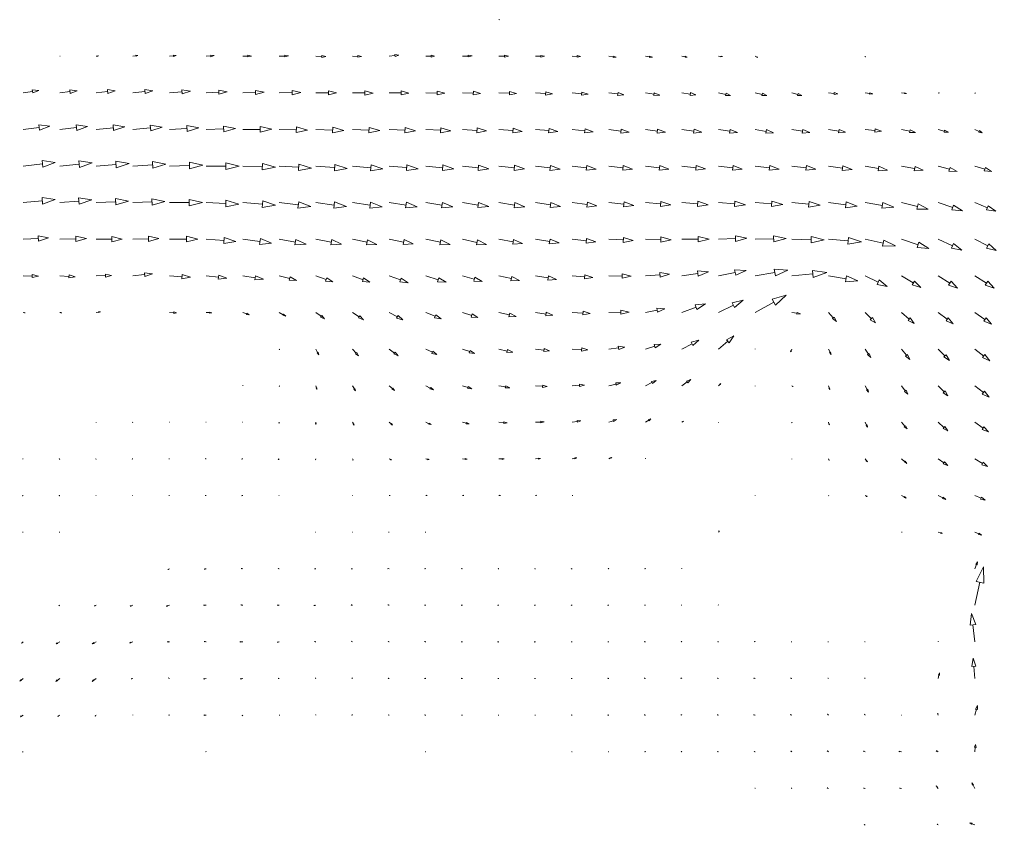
# Model space of a CAD drawing. Extents: x 64425 to 71228, y 9509 to 12475.
# Drawn here: x 66198 to 66865, y 11925 to 12475 of the extents above; entities that cross this region are included whole.
import ezdxf

# ---------------------------------------------------------------- set-up
doc = ezdxf.new("R2010")
doc.units = 0
doc.header["$MEASUREMENT"] = 0
doc.layers.get('0').update_dxf_attribs({"linetype": 'CONTINUOUS'})
doc.layers.add('vecors', color=7, linetype='CONTINUOUS', lineweight=13, true_color=0x0000d1)

# ---------------------------------------------------------------- blocks, each defined once
blk = doc.blocks.new('VECTOR')
at = {"color": 0}
for points in [[(0, 0, 0), (0.6, 0, 0)], [(1, 0, 0), (0.6, -0.1, 0), (0.6, 0.1, 0), (1, 0, 0)]]:
    blk.add_polyline3d(points, dxfattribs=at)

msp = doc.modelspace()

# ---------------------------------------------------------------- block references
at = {"layer": 'vecors'}
for p, xscale, yscale, rotation in [((66525, 12475), 0.456466174294, 0.456466174294, 349.5976787532), ((66225, 12450), 0.265501918693, 0.265501918693, 11.4665814414), ((66250, 12450), 1.61232054617, 1.61232054617, 8.05276122627), ((66275, 12450), 3.50748917427, 3.50748917427, 8.526512357949999), ((66300, 12450), 4.63973097786, 4.63973097786, 6.93165615513), ((66325, 12450), 5.40167401309, 5.40167401309, 4.13311066972), ((66350, 12450), 5.899244384530001, 5.899244384530001, 1.39742551202), ((66375, 12450), 6.22368701676, 6.22368701676, 1.88963861546), ((66400, 12450), 6.69740884211, 6.69740884211, 358.12149778388), ((66425, 12450), 6.07354278548, 6.07354278548, 357.89843355542), ((66450, 12450), 6.636861429680001, 6.636861429680001, 5.97163895977), ((66475, 12450), 6.03610763048, 6.03610763048, 0.180741819217), ((66500, 12450), 6.68050465138, 6.68050465138, 2.129334551229999), ((66525, 12450), 6.39842300244, 6.39842300244, 359.895988521551), ((66550, 12450), 6.120648187560001, 6.120648187560001, 359.9203240308198), ((66575, 12450), 5.72041451982, 5.72041451982, 357.14376375798), ((66600, 12450), 5.17400179745, 5.17400179745, 353.08531490446), ((66625, 12450), 4.79326592893, 4.79326592893, 352.35462856732), ((66650, 12450), 3.60147186185, 3.60147186185, 350.6442686987), ((66675, 12450), 2.72558412239, 2.72558412239, 355.2194353235701), ((66700, 12450), 1.74520476846, 1.74520476846, 333.1547487714), ((66775, 12450), 0.5701296392890001, 0.5701296392890001, 296.8094085985), ((66200, 12425), 10.7953684248, 10.7953684248, 8.50396327179), ((66225, 12425), 11.9116321254, 11.9116321254, 6.41634846662), ((66250, 12425), 12.8882004456, 12.8882004456, 6.573059004219999), ((66275, 12425), 13.7729707136, 13.7729707136, 5.792517285480001), ((66300, 12425), 14.4425573402, 14.4425573402, 4.69757295681), ((66325, 12425), 14.4331573505, 14.4331573505, 2.77100693995), ((66350, 12425), 14.6412583916, 14.6412583916, 1.54951110816), ((66375, 12425), 14.5890961952, 14.5890961952, 1.04056454683), ((66400, 12425), 14.1352349156, 14.1352349156, 359.646521353302), ((66425, 12425), 13.9906885493, 13.9906885493, 359.26444757912), ((66450, 12425), 13.5288560526, 13.5288560526, 359.490437429847), ((66475, 12425), 13.1391139076, 13.1391139076, 359.007997914203), ((66500, 12425), 12.4867224978, 12.4867224978, 358.32963360574), ((66525, 12425), 12.0797078423, 12.0797078423, 358.12676952674), ((66550, 12425), 11.4865204071, 11.4865204071, 356.48451995257), ((66575, 12425), 10.9689489912, 10.9689489912, 354.98625593719), ((66600, 12425), 10.3992667219, 10.3992667219, 352.96832066591), ((66625, 12425), 9.97929569117, 9.97929569117, 351.19469311491), ((66650, 12425), 9.4701434312, 9.4701434312, 351.94382847208), ((66675, 12425), 8.40968366802, 8.40968366802, 347.4810929276), ((66700, 12425), 8.045974180410001, 8.045974180410001, 347.1676774539), ((66725, 12425), 7.20725215292, 7.20725215292, 344.6778438668), ((66750, 12425), 6.52764290396, 6.52764290396, 354.18325598732), ((66775, 12425), 5.35063285485, 5.35063285485, 352.27900591118), ((66800, 12425), 3.23519147554, 3.23519147554, 353.46724801115), ((66825, 12425), 0.730360643827, 0.730360643827, 340.9770665384), ((66850, 12425), 0.468672910235, 0.468672910235, 324.344907385), ((66200, 12400), 18.3669458442, 18.3669458442, 7.33617571463), ((66225, 12400), 19.1036886051, 19.1036886051, 6.35819416473), ((66250, 12400), 19.4869522349, 19.4869522349, 5.493629860509999), ((66275, 12400), 20.0591568935, 20.0591568935, 4.72600179991), ((66300, 12400), 19.9745483306, 19.9745483306, 3.206150619620001), ((66325, 12400), 20.0028518132, 20.0028518132, 1.57742945627), ((66350, 12400), 19.9833142448, 19.9833142448, 0.231036223579), ((66375, 12400), 19.3374452281, 19.3374452281, 358.74970077331), ((66400, 12400), 19.0584104365, 19.0584104365, 357.71705313327), ((66425, 12400), 18.7476188664, 18.7476188664, 357.7163602515901), ((66450, 12400), 18.0729691727, 18.0729691727, 357.25851280479), ((66475, 12400), 17.1133368128, 17.1133368128, 356.78388151441), ((66500, 12400), 16.5546004965, 16.5546004965, 356.35928903787), ((66525, 12400), 15.8812477566, 15.8812477566, 355.24971317227), ((66550, 12400), 15.1665594206, 15.1665594206, 354.86487657271), ((66575, 12400), 14.5067432588, 14.5067432588, 353.55721723148), ((66600, 12400), 14.0137073965, 14.0137073965, 352.45321803872), ((66625, 12400), 13.7762568602, 13.7762568602, 351.96849834387), ((66650, 12400), 13.656229032, 13.656229032, 351.96958531409), ((66675, 12400), 12.9673341025, 12.9673341025, 351.04998213827), ((66700, 12400), 12.8034236551, 12.8034236551, 349.7529925089), ((66725, 12400), 12.4817747847, 12.4817747847, 350.59312397309), ((66750, 12400), 11.9021099552, 11.9021099552, 350.9080897447899), ((66775, 12400), 11.2745106238, 11.2745106238, 354.36532462974), ((66800, 12400), 9.69676310275, 9.69676310275, 347.8534671874), ((66825, 12400), 7.1805836558, 7.1805836558, 344.1555966123), ((66850, 12400), 5.42212488755, 5.42212488755, 336.0118841484), ((66200, 12375), 22.1245444533, 22.1245444533, 6.432857770840001), ((66225, 12375), 22.3804645371, 22.3804645371, 5.52225722668), ((66250, 12375), 22.5116763641, 22.5116763641, 4.59868374882), ((66275, 12375), 22.6216583088, 22.6216583088, 3.374543318050001), ((66300, 12375), 22.6800658538, 22.6800658538, 1.55867899649), ((66325, 12375), 22.5365219942, 22.5365219942, 359.645452835898), ((66350, 12375), 22.3404539694, 22.3404539694, 358.1091438645699), ((66375, 12375), 22.0032048793, 22.0032048793, 356.51300757563), ((66400, 12375), 21.389239451, 21.389239451, 355.22206326339), ((66425, 12375), 20.8221074018, 20.8221074018, 354.6762073783401), ((66450, 12375), 20.0046331008, 20.0046331008, 354.72704010361), ((66475, 12375), 19.326006541, 19.326006541, 354.43136521244), ((66500, 12375), 18.2922950865, 18.2922950865, 353.78994944822), ((66525, 12375), 17.6376675269, 17.6376675269, 353.58349909794), ((66550, 12375), 16.8423316565, 16.8423316565, 352.67118639913), ((66575, 12375), 16.5184818764, 16.5184818764, 352.5383402364), ((66600, 12375), 16.3088465431, 16.3088465431, 352.5404468111699), ((66625, 12375), 16.1666255895, 16.1666255895, 352.64112369411), ((66650, 12375), 16.1063138762, 16.1063138762, 352.93172928887), ((66675, 12375), 16.2527784015, 16.2527784015, 352.45991164023), ((66700, 12375), 16.397670871, 16.397670871, 352.66903123152), ((66725, 12375), 16.4793301106, 16.4793301106, 352.7029447452201), ((66750, 12375), 16.2873288964, 16.2873288964, 351.51369998026), ((66775, 12375), 15.6791957028, 15.6791957028, 349.8568534365), ((66800, 12375), 15.076654998, 15.076654998, 348.836531548), ((66825, 12375), 13.4055460163, 13.4055460163, 343.8086407009), ((66850, 12375), 11.9572996876, 11.9572996876, 342.1777897234), ((66200, 12350), 21.9795577091, 21.9795577091, 5.332654235730001), ((66225, 12350), 21.9448837382, 21.9448837382, 4.73206150106), ((66250, 12350), 21.9786243468, 21.9786243468, 2.820598828839999), ((66275, 12350), 21.8685777926, 21.8685777926, 2.19935251605), ((66300, 12350), 22.4343236304, 22.4343236304, 0.0241619988118), ((66325, 12350), 22.4563585172, 22.4563585172, 357.45783183031), ((66350, 12350), 22.5122745502, 22.5122745502, 355.71138554496), ((66375, 12350), 21.7536928775, 21.7536928775, 353.30510673407), ((66400, 12350), 21.0052088359, 21.0052088359, 352.58503433689), ((66425, 12350), 20.3168213097, 20.3168213097, 352.19471181508), ((66450, 12350), 19.4117147161, 19.4117147161, 351.61001143216), ((66475, 12350), 18.6435511229, 18.6435511229, 351.46008193696), ((66500, 12350), 18.2780479532, 18.2780479532, 351.54366690992), ((66525, 12350), 17.8277390878, 17.8277390878, 350.92453039508), ((66550, 12350), 17.2976731992, 17.2976731992, 351.56358842704), ((66575, 12350), 17.0715302319, 17.0715302319, 352.49099983968), ((66600, 12350), 17.1281397017, 17.1281397017, 353.69635048849), ((66625, 12350), 17.3935683192, 17.3935683192, 355.07189164423), ((66650, 12350), 17.9096826798, 17.9096826798, 355.2833013099601), ((66675, 12350), 18.4270141792, 18.4270141792, 355.69638201981), ((66700, 12350), 18.9282259107, 18.9282259107, 355.89238011987), ((66725, 12350), 19.5123517943, 19.5123517943, 354.65801778323), ((66750, 12350), 19.8452082529, 19.8452082529, 352.78393560658), ((66775, 12350), 19.9814131728, 19.9814131728, 351.12071277762), ((66800, 12350), 18.73217095, 18.73217095, 346.3693507114), ((66825, 12350), 17.4209735236, 17.4209735236, 341.4873192968), ((66850, 12350), 15.429481538, 15.429481538, 337.6718027983), ((66200, 12325), 17.4155605997, 17.4155605997, 2.85148543438), ((66225, 12325), 18.322134646, 18.322134646, 1.39546754716), ((66250, 12325), 17.7669396656, 17.7669396656, 0.148880440136), ((66275, 12325), 17.6582759043, 17.6582759043, 1.53464687123), ((66300, 12325), 19.281707671, 19.281707671, 0.436979216849), ((66325, 12325), 20.4121903784, 20.4121903784, 355.96343492782), ((66350, 12325), 19.7876661487, 19.7876661487, 352.48753309526), ((66375, 12325), 18.50390167, 18.50390167, 349.8884521606), ((66400, 12325), 17.8010819231, 17.8010819231, 349.3214582163), ((66425, 12325), 16.9075773863, 16.9075773863, 348.0737282147001), ((66450, 12325), 16.7352077755, 16.7352077755, 349.1300405304), ((66475, 12325), 17.0166123897, 17.0166123897, 348.1241048581), ((66500, 12325), 16.9005682598, 16.9005682598, 347.8002756479), ((66525, 12325), 16.4283925985, 16.4283925985, 349.5591166981), ((66550, 12325), 16.2766601036, 16.2766601036, 351.02248296868), ((66575, 12325), 16.2647583731, 16.2647583731, 353.83826902624), ((66600, 12325), 16.678533148, 16.678533148, 357.15554586408), ((66625, 12325), 17.551137635, 17.551137635, 358.92332383383), ((66650, 12325), 18.5117372258, 18.5117372258, 359.899289221988), ((66675, 12325), 19.273552069, 19.273552069, 2.44853159685), ((66700, 12325), 21.0465221447, 21.0465221447, 1.5557828482), ((66725, 12325), 22.0916954734, 22.0916954734, 358.77200347176), ((66750, 12325), 22.6689616986, 22.6689616986, 355.2773282389), ((66775, 12325), 21.2615534363, 21.2615534363, 347.7516025427), ((66800, 12325), 19.7353105891, 19.7353105891, 341.0203519518), ((66825, 12325), 17.741050522, 17.741050522, 335.5111092301), ((66850, 12325), 16.5442211785, 16.5442211785, 332.4677666273), ((66275, 12300), 13.4536912294, 13.4536912294, 5.991572995110001), ((66625, 12300), 16.5990403839, 16.5990403839, 3.885848936880001), ((66650, 12300), 18.3247296542, 18.3247296542, 8.58169952583), ((66675, 12300), 19.2262395561, 19.2262395561, 11.2646761708), ((66700, 12300), 22.7018397886, 22.7018397886, 9.608016743210001), ((66725, 12300), 24.060373935, 24.060373935, 5.43601841535), ((66750, 12300), 20.3932888571, 20.3932888571, 350.30478587264), ((66200, 12300), 10.4149834427, 10.4149834427, 358.32015906735), ((66225, 12300), 10.5312420295, 10.5312420295, 356.38627457697), ((66250, 12300), 10.3427898474, 10.3427898474, 1.78578230754), ((66300, 12300), 14.3956367931, 14.3956367931, 356.32032094578), ((66325, 12300), 14.2118695305, 14.2118695305, 353.89759538796), ((66350, 12300), 14.3868428691, 14.3868428691, 350.77832778603), ((66375, 12300), 12.2204775012, 12.2204775012, 345.3171467391), ((66400, 12300), 12.3375682654, 12.3375682654, 340.7472668465001), ((66425, 12300), 12.7049947552, 12.7049947552, 339.6546480254), ((66450, 12300), 13.7376707056, 13.7376707056, 340.1284796371), ((66475, 12300), 14.6465855055, 14.6465855055, 342.5378970839), ((66500, 12300), 14.0720969535, 14.0720969535, 344.1213772065), ((66525, 12300), 14.4638433475, 14.4638433475, 347.2533093453001), ((66550, 12300), 14.4590909659, 14.4590909659, 350.4490115107801), ((66575, 12300), 14.2485749987, 14.2485749987, 355.2781210991), ((66600, 12300), 15.3852969764, 15.3852969764, 359.387474971943), ((66775, 12300), 16.6797772608, 16.6797772608, 334.6069342892999), ((66800, 12300), 15.4306190203, 15.4306190203, 328.569142933), ((66825, 12300), 15.6301725226, 15.6301725226, 327.9554248187), ((66850, 12300), 15.6577041733, 15.6577041733, 327.5695630311), ((66700, 12275), 24.172214625, 24.172214625, 29.0874959704), ((66650, 12275), 17.0524416814, 17.0524416814, 20.3256258752), ((66675, 12275), 18.7541703708, 18.7541703708, 26.3486308759), ((66200, 12275), 1.54736398376, 1.54736398376, 349.3875664243999), ((66225, 12275), 1.43675712051, 1.43675712051, 352.26942786998), ((66250, 12275), 2.98311803573, 2.98311803573, 8.341868367769997), ((66300, 12275), 4.858221959630001, 4.858221959630001, 357.24806020346), ((66325, 12275), 3.88189516623, 3.88189516623, 357.5411194893001), ((66350, 12275), 4.77521435689, 4.77521435689, 340.181551206), ((66375, 12275), 5.08704559945, 5.08704559945, 330.3813952822), ((66400, 12275), 7.34352967832, 7.34352967832, 324.0963007979), ((66425, 12275), 9.01079148971, 9.01079148971, 326.5676698965), ((66450, 12275), 10.5571557901, 10.5571557901, 331.9555719726), ((66475, 12275), 11.4931461526, 11.4931461526, 337.5749792503), ((66500, 12275), 11.2185454691, 11.2185454691, 342.0882258232), ((66525, 12275), 12.1572767515, 12.1572767515, 346.3560785825), ((66550, 12275), 12.030972831, 12.030972831, 351.3441608003), ((66575, 12275), 12.3150625685, 12.3150625685, 356.49035883041), ((66600, 12275), 13.8123777818, 13.8123777818, 1.30341274983), ((66625, 12275), 13.6130715179, 13.6130715179, 10.5811905393), ((66725, 12275), 6.108355123230001, 6.108355123230001, 351.29481933301), ((66750, 12275), 8.24777169841, 8.24777169841, 312.1009158853), ((66775, 12275), 10.0516678293, 10.0516678293, 315.5746576597), ((66800, 12275), 11.4010934871, 11.4010934871, 318.4298418432), ((66825, 12275), 12.7613438781, 12.7613438781, 322.9501963172), ((66850, 12275), 13.9270978805, 13.9270978805, 325.2427715933), ((66650, 12250), 12.9057573922, 12.9057573922, 27.852190369), ((66675, 12250), 13.7567823733, 13.7567823733, 40.5522533702), ((66375, 12250), 0.623070564102, 0.623070564102, 291.1882112922), ((66400, 12250), 4.32228968674, 4.32228968674, 296.6738075864), ((66425, 12250), 6.15656760554, 6.15656760554, 312.1119076527), ((66450, 12250), 7.70351413172, 7.70351413172, 323.7934381227), ((66475, 12250), 8.373593926939998, 8.373593926939998, 334.3454121587), ((66500, 12250), 8.863351799, 8.863351799, 340.712184349), ((66525, 12250), 9.74694650897, 9.74694650897, 346.9191606024), ((66550, 12250), 9.56800135321, 9.56800135321, 353.35953744066), ((66575, 12250), 10.770447421, 10.770447421, 357.10946582807), ((66600, 12250), 11.1172151151, 11.1172151151, 6.648034248420002), ((66625, 12250), 11.1446396386, 11.1446396386, 17.5876835293), ((66700, 12250), 0.211224504651, 0.211224504651, 116.039887311), ((66725, 12250), 2.0892431502, 2.0892431502, 246.682075058), ((66750, 12250), 4.140948599740001, 4.140948599740001, 297.4768817743), ((66775, 12250), 6.86344379759, 6.86344379759, 304.1734624493), ((66800, 12250), 9.03987434783, 9.03987434783, 308.686470411), ((66825, 12250), 10.8792740978, 10.8792740978, 314.7038042681), ((66850, 12250), 12.912061976, 12.912061976, 321.8021093407), ((66625, 12225), 8.240756775760001, 8.240756775760001, 25.6467845476), ((66650, 12225), 7.34990080013, 7.34990080013, 35.6866047522), ((66350, 12225), 0.265004346819, 0.265004346819, 29.3670820999), ((66375, 12225), 0.577556328106, 0.577556328106, 284.5955612432), ((66400, 12225), 2.7374679309, 2.7374679309, 284.0150307612), ((66425, 12225), 4.03131053707, 4.03131053707, 301.5134001426001), ((66450, 12225), 5.03661590315, 5.03661590315, 318.0174557469), ((66475, 12225), 5.91753593679, 5.91753593679, 331.4688037688), ((66500, 12225), 6.754031460469999, 6.754031460469999, 342.0447252408), ((66525, 12225), 7.574603929069999, 7.574603929069999, 349.4919672385), ((66550, 12225), 8.037576229299999, 8.037576229299999, 355.19148764145), ((66575, 12225), 8.37168765042, 8.37168765042, 3.10329423342), ((66600, 12225), 8.44769761208, 8.44769761208, 12.6899989789), ((66675, 12225), 2.25567462345, 2.25567462345, 44.1411490033), ((66700, 12225), 0.264589718881, 0.264589718881, 280.702086921), ((66725, 12225), 1.0474488214, 1.0474488214, 324.3114519432), ((66750, 12225), 2.69613817502, 2.69613817502, 291.8327250408), ((66775, 12225), 4.98116786341, 4.98116786341, 298.2181162398), ((66800, 12225), 7.186103836719999, 7.186103836719999, 305.024626784), ((66825, 12225), 9.52849241913, 9.52849241913, 313.8040301612), ((66850, 12225), 12.6008492644, 12.6008492644, 320.9624394866), ((66600, 12200), 5.516262804709999, 5.516262804709999, 19.3348227127), ((66625, 12200), 4.429900200990001, 4.429900200990001, 32.094679988), ((66250, 12200), 0.218905879728, 0.218905879728, 202.203542115), ((66275, 12200), 0.333377953653, 0.333377953653, 196.833579994), ((66300, 12200), 0.278450955943, 0.278450955943, 175.593897817), ((66325, 12200), 0.238283241091, 0.238283241091, 126.290881592), ((66350, 12200), 0.214220104342, 0.214220104342, 126.996703624), ((66375, 12200), 0.662532279471, 0.662532279471, 243.732820511), ((66400, 12200), 1.51708008594, 1.51708008594, 264.1103230847), ((66425, 12200), 2.19455217169, 2.19455217169, 297.1295051666), ((66450, 12200), 2.99912865197, 2.99912865197, 320.184948439), ((66475, 12200), 3.928324402109999, 3.928324402109999, 336.3641319269), ((66500, 12200), 4.82821415891, 4.82821415891, 346.8322640835), ((66525, 12200), 5.60314641931, 5.60314641931, 356.14867595384), ((66550, 12200), 5.947606917409999, 5.947606917409999, 2.362769434890001), ((66575, 12200), 5.90850000891, 5.90850000891, 9.05878087312), ((66650, 12200), 1.35883679471, 1.35883679471, 37.72970107579999), ((66675, 12200), 0.245486380766, 0.245486380766, 241.690651003), ((66725, 12200), 0.297254132146, 0.297254132146, 297.8395732613), ((66750, 12200), 1.92936432873, 1.92936432873, 289.2146250126), ((66775, 12200), 3.68998695024, 3.68998695024, 298.475258679), ((66800, 12200), 5.86630004943, 5.86630004943, 308.9403683337), ((66825, 12200), 8.8123343868, 8.8123343868, 317.885083505), ((66850, 12200), 11.4234103536, 11.4234103536, 324.5403575069), ((66200, 12175), 0.265149728028, 0.265149728028, 197.254658271), ((66225, 12175), 0.383122211209, 0.383122211209, 200.721470096), ((66250, 12175), 0.462177030129, 0.462177030129, 200.27258911), ((66275, 12175), 0.411106720268, 0.411106720268, 188.952798724), ((66300, 12175), 0.392172462457, 0.392172462457, 165.934988405), ((66325, 12175), 0.479458745868, 0.479458745868, 158.096527461), ((66350, 12175), 0.692060296652, 0.692060296652, 183.192448405), ((66375, 12175), 0.848093356858, 0.848093356858, 212.473968375), ((66400, 12175), 0.79817792639, 0.79817792639, 242.466637364), ((66425, 12175), 0.9628089352320001, 0.9628089352320001, 300.6069135027), ((66450, 12175), 1.64906103927, 1.64906103927, 335.0317099975), ((66475, 12175), 2.44265917749, 2.44265917749, 347.9394993364), ((66500, 12175), 3.20916559908, 3.20916559908, 355.97012759728), ((66525, 12175), 3.494203977, 3.494203977, 359.834605474615), ((66550, 12175), 3.46780929956, 3.46780929956, 4.62260507844), ((66575, 12175), 3.17237789286, 3.17237789286, 13.3590095793), ((66600, 12175), 2.26387625962, 2.26387625962, 26.735447654), ((66625, 12175), 0.469239183036, 0.469239183036, 49.2842933789), ((66725, 12175), 0.212010302539, 0.212010302539, 265.7741508453), ((66750, 12175), 1.23923816572, 1.23923816572, 293.0609212525), ((66775, 12175), 2.68479603989, 2.68479603989, 310.7767482417), ((66800, 12175), 4.850069996469999, 4.850069996469999, 318.9981401052), ((66825, 12175), 7.888874833310001, 7.888874833310001, 325.4698912857), ((66850, 12175), 10.1469645426, 10.1469645426, 328.697664871), ((66200, 12150), 0.455578195857, 0.455578195857, 200.317723087), ((66225, 12150), 0.470036306624, 0.470036306624, 201.804848145), ((66250, 12150), 0.383250576854, 0.383250576854, 194.99811229), ((66275, 12150), 0.349676296846, 0.349676296846, 185.162683253), ((66300, 12150), 0.436036266203, 0.436036266203, 178.959723817), ((66325, 12150), 0.6159827825909999, 0.6159827825909999, 183.571330011), ((66350, 12150), 0.64083380173, 0.64083380173, 189.031368896), ((66375, 12150), 0.428501248583, 0.428501248583, 192.624355502), ((66425, 12150), 0.274517364986, 0.274517364986, 344.5116544962), ((66450, 12150), 0.6462257861540001, 0.6462257861540001, 0.792760759912), ((66475, 12150), 0.893345024995, 0.893345024995, 3.89159295172), ((66500, 12150), 0.963673863714, 0.963673863714, 2.58539322992), ((66525, 12150), 0.955654799953, 0.955654799953, 3.27702596818), ((66550, 12150), 0.7119232581430001, 0.7119232581430001, 6.36330252232), ((66575, 12150), 0.356251877043, 0.356251877043, 3.755881055380001), ((66700, 12150), 0.325420126656, 0.325420126656, 76.6332071041), ((66750, 12150), 0.503826934127, 0.503826934127, 321.6083784735), ((66775, 12150), 1.71774481154, 1.71774481154, 334.3216975091), ((66800, 12150), 3.59080398941, 3.59080398941, 330.041580005), ((66825, 12150), 5.86498529929, 5.86498529929, 332.2089469401), ((66850, 12150), 7.79508618331, 7.79508618331, 335.9155498583), ((66200, 12125), 0.38575994088, 0.38575994088, 201.18241322), ((66225, 12125), 0.273567074607, 0.273567074607, 198.64655338), ((66400, 12125), 0.24156046088, 0.24156046088, 192.964020761), ((66425, 12125), 0.210188995034, 0.210188995034, 197.639274061), ((66450, 12125), 0.390807896719, 0.390807896719, 195.171098488), ((66475, 12125), 0.298745500041, 0.298745500041, 184.474154681), ((66675, 12125), 0.966634125717, 0.966634125717, 60.9224663853), ((66800, 12125), 0.436399451458, 0.436399451458, 340.0398094861), ((66825, 12125), 2.79506314212, 2.79506314212, 339.7980385474), ((66850, 12125), 4.901358853380001, 4.901358853380001, 335.3456378501), ((66850, 12075), 26.824104088, 26.824104088, 77.50734833060001), ((66850, 12100), 4.959173069669999, 4.959173069669999, 68.6248275085), ((66300, 12100), 1.34411575885, 1.34411575885, 209.202218534), ((66325, 12100), 1.3040625256, 1.3040625256, 189.394622173), ((66350, 12100), 0.959502854526, 0.959502854526, 175.764317454), ((66375, 12100), 0.8349841028, 0.8349841028, 175.166853976), ((66400, 12100), 0.9896562637, 0.9896562637, 184.615218488), ((66425, 12100), 1.01670972633, 1.01670972633, 187.389657881), ((66450, 12100), 0.962749120053, 0.962749120053, 176.051167173), ((66475, 12100), 0.609658949695, 0.609658949695, 173.206583073), ((66500, 12100), 0.4862697264019999, 0.4862697264019999, 172.526934966), ((66525, 12100), 0.564706196064, 0.564706196064, 177.120349596), ((66550, 12100), 0.465865136094, 0.465865136094, 176.8706994809999), ((66575, 12100), 0.584348755867, 0.584348755867, 179.781632556), ((66600, 12100), 0.390280595906, 0.390280595906, 167.27010077), ((66625, 12100), 0.346774155667, 0.346774155667, 171.681137996), ((66650, 12100), 0.369874954978, 0.369874954978, 162.526992522), ((66225, 12075), 0.641505966215, 0.641505966215, 204.344216859), ((66250, 12075), 1.39190767839, 1.39190767839, 191.202154865), ((66275, 12075), 2.03208307323, 2.03208307323, 198.507207412), ((66300, 12075), 2.43840052673, 2.43840052673, 193.71311798), ((66325, 12075), 1.75379679008, 1.75379679008, 178.055972691), ((66350, 12075), 1.38684921615, 1.38684921615, 169.464021665), ((66375, 12075), 1.36596789812, 1.36596789812, 177.513453085), ((66400, 12075), 1.41151198738, 1.41151198738, 185.130521217), ((66425, 12075), 1.0390124289, 1.0390124289, 167.94267015), ((66450, 12075), 0.928252901123, 0.928252901123, 159.951738945), ((66475, 12075), 0.7649973749, 0.7649973749, 166.395896569), ((66500, 12075), 0.728972770739, 0.728972770739, 174.44497621), ((66525, 12075), 0.817245971723, 0.817245971723, 177.940516589), ((66550, 12075), 0.777379062989, 0.777379062989, 176.784318973), ((66575, 12075), 0.7231804461750001, 0.7231804461750001, 174.357823822), ((66600, 12075), 0.6408979403399999, 0.6408979403399999, 173.73105425), ((66625, 12075), 0.615603864952, 0.615603864952, 164.20729317), ((66650, 12075), 0.5102710020100001, 0.5102710020100001, 149.419048191), ((66675, 12075), 0.323750693733, 0.323750693733, 124.797244999), ((66850, 12050), 19.485490002, 19.485490002, 96.57012267040001), ((66200, 12050), 1.43531790762, 1.43531790762, 220.590625916), ((66225, 12050), 2.84638253584, 2.84638253584, 208.881632738), ((66250, 12050), 3.03985438151, 3.03985438151, 204.286355633), ((66275, 12050), 2.52273293456, 2.52273293456, 194.731494279), ((66300, 12050), 1.53642050231, 1.53642050231, 174.691503478), ((66325, 12050), 1.3198912431, 1.3198912431, 166.139682391), ((66350, 12050), 2.04507585192, 2.04507585192, 177.76159854), ((66375, 12050), 1.49590461695, 1.49590461695, 185.090937611), ((66400, 12050), 1.03771381108, 1.03771381108, 165.864209773), ((66425, 12050), 0.960810802489, 0.960810802489, 151.495337266), ((66450, 12050), 0.8434481356899999, 0.8434481356899999, 156.617778179), ((66475, 12050), 0.79754992493, 0.79754992493, 166.322934183), ((66500, 12050), 0.8105524295190001, 0.8105524295190001, 173.463834572), ((66525, 12050), 0.9235459352650001, 0.9235459352650001, 176.6508023), ((66550, 12050), 0.8878361415680001, 0.8878361415680001, 178.649254028), ((66575, 12050), 0.756556110529, 0.756556110529, 175.941429749), ((66600, 12050), 0.6799034045899999, 0.6799034045899999, 171.408106349), ((66625, 12050), 0.737319568441, 0.737319568441, 159.132880132), ((66650, 12050), 0.662528068665, 0.662528068665, 152.210643392), ((66675, 12050), 0.529350553342, 0.529350553342, 154.887196292), ((66700, 12050), 0.656653391925, 0.656653391925, 152.235502238), ((66725, 12050), 0.45341965749, 0.45341965749, 162.454610874), ((66750, 12050), 0.332218896127, 0.332218896127, 177.741445486), ((66775, 12050), 0.232655817218, 0.232655817218, 128.891850708), ((66825, 12050), 0.392559519343, 0.392559519343, 81.9341209745), ((66850, 12025), 13.8769138989, 13.8769138989, 94.29954892110001), ((66825, 12025), 3.91653426897, 3.91653426897, 77.194706602), ((66200, 12025), 2.9185323656, 2.9185323656, 220.369922645), ((66225, 12025), 3.40473893782, 3.40473893782, 217.596067488), ((66250, 12025), 3.442195099690001, 3.442195099690001, 214.6010478329999), ((66275, 12025), 1.14601596123, 1.14601596123, 189.406193134), ((66300, 12025), 0.9276487122050001, 0.9276487122050001, 150.969900054), ((66325, 12025), 1.89064543045, 1.89064543045, 188.695492867), ((66350, 12025), 1.83120486208, 1.83120486208, 188.893211495), ((66375, 12025), 0.698303147819, 0.698303147819, 171.799636171), ((66400, 12025), 0.567277426509, 0.567277426509, 133.606967973), ((66425, 12025), 0.659500490519, 0.659500490519, 144.610957045), ((66450, 12025), 0.789374911083, 0.789374911083, 165.519287473), ((66475, 12025), 0.7527978354029999, 0.7527978354029999, 171.750491287), ((66500, 12025), 0.777550476796, 0.777550476796, 171.8336664220001), ((66525, 12025), 0.805449846226, 0.805449846226, 176.045065509), ((66550, 12025), 0.7636381169959999, 0.7636381169959999, 176.540813455), ((66575, 12025), 0.665932221101, 0.665932221101, 173.883629415), ((66600, 12025), 0.661119014358, 0.661119014358, 164.212500178), ((66625, 12025), 0.81313636589, 0.81313636589, 162.886698491), ((66650, 12025), 0.761259067962, 0.761259067962, 162.964512156), ((66675, 12025), 0.804289123797, 0.804289123797, 159.871222698), ((66700, 12025), 1.03303260717, 1.03303260717, 163.550044293), ((66725, 12025), 0.851657821107, 0.851657821107, 163.633121831), ((66750, 12025), 0.5943966803399999, 0.5943966803399999, 144.801302249), ((66775, 12025), 0.481796203639, 0.481796203639, 112.153814849), ((66850, 12000), 6.88814303334, 6.88814303334, 74.0386990005), ((66200, 12000), 2.16565526371, 2.16565526371, 211.720233238), ((66225, 12000), 1.66865900207, 1.66865900207, 215.577485914), ((66250, 12000), 1.05003931619, 1.05003931619, 215.366808067), ((66275, 12000), 0.22165453485, 0.22165453485, 112.900062154), ((66300, 12000), 0.543293213417, 0.543293213417, 169.708476591), ((66325, 12000), 1.63082507261, 1.63082507261, 180.91670976), ((66350, 12000), 0.688544693592, 0.688544693592, 229.681252229), ((66375, 12000), 0.256019018798, 0.256019018798, 339.0214835711), ((66400, 12000), 0.330326501002, 0.330326501002, 131.397176274), ((66425, 12000), 0.409250776237, 0.409250776237, 158.88069837), ((66450, 12000), 0.479958717509, 0.479958717509, 170.311512142), ((66475, 12000), 0.524724110526, 0.524724110526, 172.182263742), ((66500, 12000), 0.546997277355, 0.546997277355, 179.150201062), ((66525, 12000), 0.514645222757, 0.514645222757, 177.529331958), ((66550, 12000), 0.457803623241, 0.457803623241, 173.617885292), ((66575, 12000), 0.478240191313, 0.478240191313, 167.110727707), ((66600, 12000), 0.568685613623, 0.568685613623, 169.525193329), ((66625, 12000), 0.74383862143, 0.74383862143, 169.163425451), ((66650, 12000), 0.737914616611, 0.737914616611, 166.465492874), ((66675, 12000), 0.979650874601, 0.979650874601, 165.825623881), ((66700, 12000), 1.0849795985, 1.0849795985, 167.580562111), ((66725, 12000), 0.942259369167, 0.942259369167, 156.47075329), ((66750, 12000), 0.878076757869, 0.878076757869, 126.345461934), ((66775, 12000), 0.768272629542, 0.768272629542, 114.611915969), ((66800, 12000), 0.224655404052, 0.224655404052, 177.66864364), ((66825, 12000), 1.25250158263, 1.25250158263, 109.957427679), ((66200, 11975), 0.399667006676, 0.399667006676, 216.178525969), ((66325, 11975), 0.218516783328, 0.218516783328, 129.254780976), ((66475, 11975), 0.238487375872, 0.238487375872, 169.612734698), ((66575, 11975), 0.222017455589, 0.222017455589, 167.360720556), ((66600, 11975), 0.287807643432, 0.287807643432, 173.606360521), ((66625, 11975), 0.414183543244, 0.414183543244, 167.045807213), ((66650, 11975), 0.512608997229, 0.512608997229, 169.340964646), ((66675, 11975), 0.754535783625, 0.754535783625, 170.770895926), ((66700, 11975), 0.795802520059, 0.795802520059, 167.029178271), ((66725, 11975), 0.801938345839, 0.801938345839, 143.968543457), ((66750, 11975), 1.00973512462, 1.00973512462, 140.964368023), ((66775, 11975), 1.18217484172, 1.18217484172, 158.8863691), ((66800, 11975), 2.02022211023, 2.02022211023, 176.569935121), ((66825, 11975), 1.48021115871, 1.48021115871, 155.434582725), ((66850, 11975), 5.06113356877, 5.06113356877, 84.12324855930002), ((66700, 11950), 0.217279376756, 0.217279376756, 155.269074053), ((66725, 11950), 0.433567024847, 0.433567024847, 161.611790184), ((66750, 11950), 0.9357838937630001, 0.9357838937630001, 162.907060893), ((66775, 11950), 1.14989582254, 1.14989582254, 174.657358617), ((66800, 11950), 1.53670591123, 1.53670591123, 178.1499238409999), ((66825, 11950), 2.16754353121, 2.16754353121, 131.820503422), ((66850, 11950), 4.30527727431, 4.30527727431, 118.132753072), ((66775, 11925), 0.684627742411, 0.684627742411, 157.676953859), ((66825, 11925), 0.857700223848, 0.857700223848, 139.998112437), ((66850, 11925), 3.69678396127, 3.69678396127, 157.289074963)]:
    msp.add_blockref('VECTOR', p, dxfattribs=dict(at, xscale=xscale, yscale=yscale, rotation=rotation))

doc.saveas('drawing.dxf')
